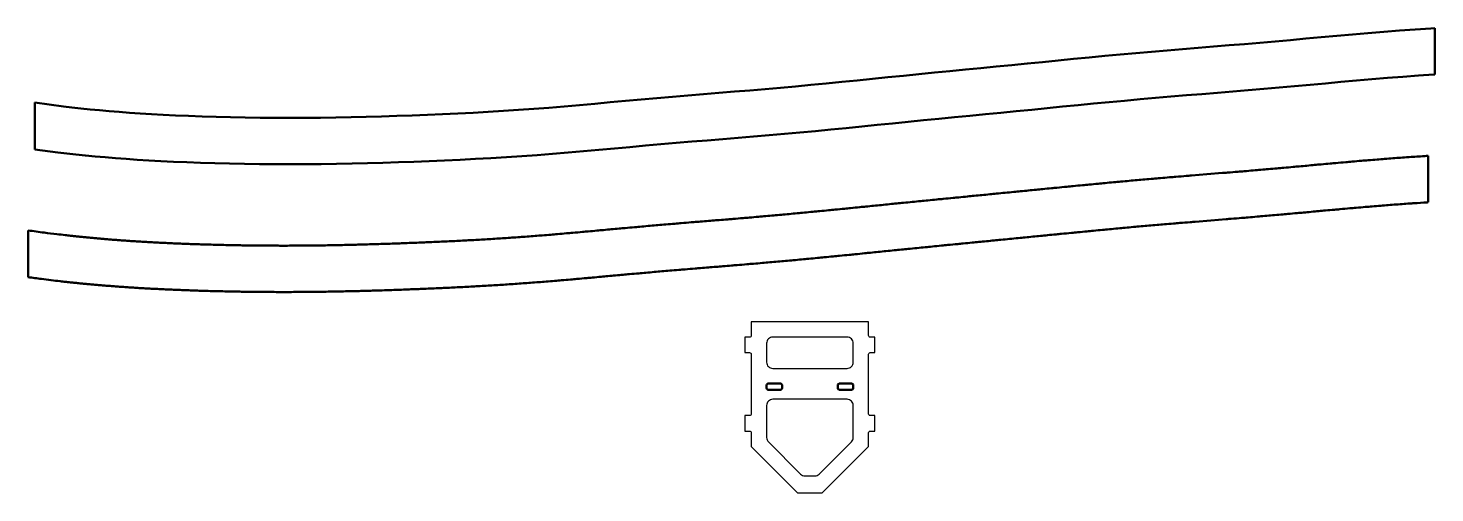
# Model space of a CAD drawing. Header units: millimetres. Extents: x 178 to 633, y 116 to 266.
import ezdxf

# ---------------------------------------------------------------- set-up
doc = ezdxf.new("R2010")
doc.units = ezdxf.units.MM
doc.layers.add('AM_0', color=7, linetype='Continuous', lineweight=50)
doc.layers.add('AM_5', color=3, linetype='Continuous', lineweight=25)

msp = doc.modelspace()

# ---------------------------------------------------------------- linework, layer by layer
at = {"layer": 'AM_0'}
for points in [[(180.23, 242.35), (189.53, 241.12), (192.26, 240.8), (195.14, 240.49), (198.12, 240.18), (201.16, 239.88), (204.29, 239.6), (207.52, 239.34), (210.87, 239.09), (214.35, 238.85), (217.99, 238.62), (221.8, 238.42), (225.8, 238.22), (230, 238.05), (234.37, 237.89), (238.9, 237.74), (243.56, 237.63), (248.31, 237.53), (253.14, 237.46), (258.01, 237.41), (262.9, 237.4), (267.8, 237.41), (272.7, 237.46), (277.61, 237.53), (282.53, 237.62), (287.45, 237.74), (292.38, 237.88), (297.32, 238.04), (302.26, 238.22), (307.21, 238.41), (312.14, 238.62), (317.07, 238.85), (322, 239.1), (326.92, 239.38), (331.83, 239.68), (336.73, 240), (341.63, 240.35), (346.54, 240.73), (351.46, 241.14), (356.41, 241.57), (361.37, 242.02), (366.36, 242.47), (371.35, 242.93), (376.38, 243.39), (381.42, 243.83), (386.46, 244.27), (391.49, 244.69), (396.51, 245.1), (401.52, 245.51), (406.51, 245.92), (411.48, 246.33), (416.44, 246.75), (421.39, 247.19), (426.34, 247.63), (431.3, 248.1), (436.26, 248.58), (441.23, 249.06), (446.22, 249.56), (451.21, 250.06), (456.2, 250.56), (461.2, 251.06), (466.22, 251.56), (471.23, 252.06), (476.23, 252.55), (481.24, 253.04), (486.24, 253.53), (491.24, 254.02), (496.24, 254.51), (501.24, 255), (506.23, 255.5), (511.23, 255.99), (516.24, 256.48), (521.27, 256.97), (526.3, 257.45), (531.33, 257.92), (536.37, 258.39), (541.42, 258.83), (546.46, 259.27), (551.5, 259.69), (556.51, 260.1), (561.52, 260.51), (566.52, 260.92), (571.5, 261.33), (576.46, 261.74), (581.42, 262.17), (586.38, 262.61), (591.36, 263.06), (596.35, 263.52), (601.37, 263.98), (606.41, 264.43), (611.46, 264.87), (616.54, 265.29), (621.63, 265.69), (626.73, 266.05), (631.81, 266.39), (633.09, 266.47)], [(633.09, 266.47), (633.09, 251.44)], [(633.09, 251.44), (632.77, 251.42), (627.76, 251.09), (622.75, 250.73), (617.74, 250.34), (612.73, 249.92), (607.72, 249.49), (602.72, 249.04), (597.72, 248.58), (592.72, 248.12), (587.72, 247.67), (582.73, 247.23), (577.73, 246.8), (572.74, 246.38), (567.74, 245.97), (562.74, 245.56), (557.74, 245.15), (552.74, 244.74), (547.73, 244.32), (542.73, 243.89), (537.72, 243.45), (532.72, 242.99), (527.71, 242.52), (522.71, 242.04), (517.71, 241.55), (512.7, 241.06), (507.7, 240.57), (502.71, 240.08), (497.71, 239.59), (492.71, 239.09), (487.71, 238.6), (482.71, 238.11), (477.7, 237.62), (472.7, 237.13), (467.7, 236.64), (462.7, 236.14), (457.7, 235.64), (452.7, 235.13), (447.7, 234.63), (442.7, 234.14), (437.71, 233.65), (432.71, 233.17), (427.72, 232.7), (422.72, 232.25), (417.73, 231.81), (412.73, 231.39), (407.74, 230.97), (402.74, 230.56), (397.74, 230.15), (392.74, 229.74), (387.73, 229.32), (382.73, 228.89), (377.72, 228.45), (372.72, 227.99), (367.72, 227.53), (362.72, 227.08), (357.72, 226.63), (352.73, 226.2), (347.74, 225.78), (342.75, 225.39), (337.76, 225.04), (332.77, 224.71), (327.78, 224.4), (322.79, 224.13), (317.8, 223.87), (312.81, 223.64), (307.82, 223.43), (302.83, 223.23), (297.83, 223.05), (292.84, 222.89), (287.85, 222.75), (282.86, 222.63), (277.87, 222.53), (272.88, 222.46), (267.89, 222.41), (262.9, 222.4), (257.92, 222.41), (252.96, 222.46), (248.05, 222.53), (243.21, 222.63), (238.48, 222.75), (233.87, 222.89), (229.41, 223.06), (225.12, 223.24), (221.03, 223.44), (217.12, 223.65), (213.38, 223.88), (209.8, 224.12), (206.34, 224.38), (203.01, 224.66), (199.77, 224.95), (196.62, 225.25), (193.55, 225.57), (190.56, 225.9), (187.67, 226.24), (180.23, 227.22)], [(180.23, 227.22), (180.23, 242.35)], [(630.95, 225.14), (630.95, 210.11)], [(178.09, 185.89), (178.09, 201.02)]]:
    msp.add_lwpolyline(points, dxfattribs=at)
for points in [[(178.09, 201.02, 0.002843), (183.32, 200.3, 0.003667), (187.39, 199.79, 0.000007), (190.1, 199.48, 0.001165), (190.11, 199.48, 0.000567), (191.84, 199.28, 0.000843), (193, 199.16, 0.000847), (194.47, 199, 0.000823), (195.97, 198.85, 0.000866), (197.47, 198.7, 0.000837), (199.02, 198.56, 0.0009), (200.55, 198.42, 0.000862), (202.15, 198.28, 0.000908), (203.73, 198.14, 0.000875), (205.38, 198.01, 0.000899), (207.03, 197.88, 0.000875), (208.73, 197.76, 0.000879), (210.45, 197.64, 0.000863), (212.21, 197.52, 0.00085), (214.02, 197.41, 0.000841), (215.85, 197.3, 0.000815), (217.75, 197.19, 0.000812), (219.66, 197.09, 0.000774), (221.66, 196.99, 0.000773), (223.66, 196.89, 0.000731), (225.76, 196.8, 0.00073), (227.86, 196.72, 0.000698), (230.04, 196.63, 0.000695), (232.23, 196.56, 0.000684), (234.48, 196.48, 0.000675), (236.76, 196.42, 0.000683), (239.06, 196.35, 0.000667), (241.42, 196.3, 0.000692), (243.75, 196.25, 0.000669), (246.17, 196.2, 0.00071), (248.53, 196.16, 0.000682), (250.99, 196.13, 0.000739), (253.38, 196.11, 0.000711), (255.87, 196.09, 0.00077), (258.31, 196.08, 0.00077), (260.76, 196.07, 0.000762), (263.23, 196.08, 0.000773), (265.66, 196.09, 0.000691), (268.18, 196.11, 0.000732), (270.56, 196.13, 0.000635), (273.11, 196.16, 0.000683), (275.47, 196.2, 0.000586), (278.03, 196.25, 0.000634), (280.39, 196.3, 0.000537), (282.96, 196.36, 0.000585), (285.31, 196.42, 0.000488), (287.89, 196.49, 0.000536), (290.24, 196.56, 0.000439), (292.82, 196.64, 0.000479), (295.18, 196.72, 0.000399), (297.67, 196.8, 0.000406), (300.12, 196.89, 0.000406), (302.57, 196.99, 0.000399), (305.06, 197.09, 0.000478), (307.43, 197.18, 0.000439), (310, 197.3, 0.000536), (312.35, 197.4, 0.000488), (314.93, 197.53, 0.000584), (317.29, 197.64, 0.000536), (319.86, 197.78, 0.000632), (322.22, 197.9, 0.000585), (324.77, 198.05, 0.000681), (327.14, 198.19, 0.000633), (329.68, 198.35, 0.000729), (332.08, 198.5, 0.000697), (334.59, 198.67, 0.000761), (337.1, 198.85, 0.000798), (339.49, 199.02, 0.000691), (342.06, 199.22, 0.000763), (344.4, 199.41, 0.000499), (347.14, 199.63, 0.00063), (349.32, 199.81, 0.00034), (352.22, 200.07, 0.000484), (354.26, 200.24, 0.000194), (357.42, 200.53, 0.000339), (359.23, 200.69, 0.000049), (362.07, 200.95, 0.000065), (364.22, 201.14, 0.000065), (366.71, 201.37, -0.000064), (369.21, 201.6, -0.000161), (371.2, 201.78, -0.000106), (374.24, 202.06, -0.000379), (376.54, 202.26, -0.000318), (379.28, 202.51, -0.000374), (381.8, 202.73, -0.000374), (384.32, 202.94, -0.000196), (387.3, 203.19, -0.000285), (389.35, 203.36, -0.000079), (392.56, 203.63, -0.000141), (394.36, 203.77, -0.000036), (396.87, 203.98, 0.000036), (399.38, 204.18, 0.000029), (401.62, 204.37, 0.000023), (404.36, 204.59, 0.000229), (406.13, 204.74, 0.000127), (409.34, 205, 0.000332), (411.42, 205.18, 0.00024), (414.3, 205.43, 0.000424), (416.66, 205.63, 0.000385), (419.25, 205.86, 0.000427), (421.71, 206.08, 0.000422), (424.2, 206.31, 0.000314), (426.87, 206.55, 0.000368), (429.15, 206.77, 0.000236), (431.94, 207.04, 0.000302), (434.12, 207.25, 0.00017), (437, 207.53, 0.000236), (439.09, 207.73, 0.000104), (442.18, 208.04, 0.00017), (444.08, 208.23, 0.000038), (447.13, 208.54, 0.00006), (449.06, 208.73, 0.000032), (451.56, 208.98, -0.000036), (454.06, 209.23, -0.000038), (456.71, 209.5, -0.000043), (459.06, 209.73, -0.000117), (461.21, 209.95, -0.000088), (464.07, 210.23, -0.000065), (466.79, 210.5, -0.000076), (469.08, 210.73, -0.000041), (472.03, 211.02, -0.000059), (474.09, 211.22, -0.000023), (477.28, 211.54, -0.000041), (479.1, 211.71, -0.000006), (481.96, 211.99, -0.000008), (484.1, 212.21, -0.000008), (486.6, 212.45, 0.000008), (489.1, 212.7, 0.00002), (491.25, 212.91, 0.000015), (494.1, 213.19, 0.000044), (496.9, 213.46, 0.000056), (499.1, 213.68, 0.000028), (501.59, 213.92, -0.000011), (504.09, 214.17, -0.000009), (506.29, 214.39, -0.000007), (509.09, 214.66, -0.000116), (510.83, 214.83, -0.000061), (514.1, 215.15, -0.00017), (516.14, 215.35, -0.000116), (519.13, 215.64, -0.000225), (521.29, 215.85, -0.00017), (524.15, 216.12, -0.000279), (526.4, 216.33, -0.000224), (529.19, 216.6, -0.000333), (531.53, 216.81, -0.00029), (534.23, 217.06, -0.000377), (536.79, 217.29, -0.000387), (539.28, 217.51, -0.000338), (541.95, 217.74, -0.000379), (544.32, 217.94, -0.000202), (547.29, 218.19, -0.000291), (549.35, 218.36, -0.000097), (552.7, 218.64, -0.000194), (554.37, 218.77), (559.38, 219.18), (564.38, 219.59, 0.000194), (566.04, 219.72, 0.000097), (569.35, 220, 0.000291), (571.43, 220.17, 0.000209), (574.32, 220.41, 0.000373), (576.82, 220.63, 0.000379), (579.28, 220.84, 0.000316), (581.98, 221.08, 0.000378), (584.24, 221.28, 0.000106), (587.25, 221.55, 0.000162), (589.22, 221.73, 0.000065), (591.72, 221.96, -0.000064), (594.21, 222.19, -0.000065), (596.35, 222.39, -0.000048), (599.23, 222.65, -0.000339), (601.06, 222.81, -0.000193), (604.26, 223.1, -0.000485), (606.34, 223.28, -0.000338), (609.32, 223.54, -0.000631), (611.56, 223.73, -0.0005), (614.4, 223.96, -0.000762), (616.85, 224.16, -0.000708), (619.49, 224.36, -0.000764), (622.03, 224.54, -0.00076), (624.58, 224.72, -0.000601), (624.79, 224.74, -0.000025), (629.67, 225.06, -0.001142), (629.89, 225.08, -0.000235), (630.95, 225.14)], [(630.95, 210.11, 0.00007), (630.65, 210.09, 0.001076), (630.63, 210.09, 0.000092), (626.28, 209.8, 0.000601), (625.62, 209.76, 0.000759), (623.11, 209.58, 0.000764), (620.61, 209.4, 0.000709), (618.02, 209.2, 0.000761), (615.6, 209.01, 0.000501), (612.81, 208.78, 0.000631), (610.59, 208.59, 0.000339), (607.64, 208.34, 0.000485), (605.58, 208.16, 0.000194), (602.4, 207.87, 0.000339), (600.58, 207.71, 0.000048), (597.72, 207.45, 0.000065), (595.58, 207.25, 0.000065), (593.08, 207.02, -0.000065), (590.58, 206.79, -0.000161), (588.6, 206.61, -0.000106), (585.58, 206.34, -0.000379), (583.31, 206.14, -0.000316), (580.59, 205.9, -0.000379), (578.11, 205.68, -0.000373), (575.59, 205.47, -0.000208), (572.68, 205.22, -0.000291), (570.59, 205.05, -0.000097), (567.26, 204.77, -0.000194), (565.6, 204.64), (560.6, 204.23), (555.6, 203.82, 0.000194), (553.93, 203.69, 0.000097), (550.59, 203.41, 0.000291), (548.54, 203.24, 0.000203), (545.59, 202.99, 0.000379), (543.23, 202.79, 0.000338), (540.58, 202.56, 0.000387), (538.12, 202.35, 0.000377), (535.58, 202.12, 0.00029), (532.9, 201.87, 0.000333), (530.57, 201.66, 0.000224), (527.8, 201.4, 0.000279), (525.57, 201.19, 0.00017), (522.72, 200.92, 0.000224), (520.57, 200.71, 0.000116), (517.59, 200.42, 0.00017), (515.56, 200.22, 0.000062), (512.3, 199.9, 0.000116), (510.56, 199.73, 0.000007), (507.76, 199.46, 0.000009), (505.56, 199.24, 0.000011), (503.06, 199, -0.000028), (500.56, 198.75, -0.000056), (498.36, 198.53, -0.000044), (495.56, 198.26, -0.000015), (492.71, 197.98, -0.00002), (490.56, 197.77, -0.000008), (488.06, 197.52, 0.000008), (485.56, 197.28, 0.000008), (483.42, 197.07, 0.000006), (480.56, 196.79, 0.000041), (478.75, 196.61, 0.000023), (475.56, 196.3, 0.000059), (473.5, 196.09, 0.000041), (470.56, 195.8, 0.000076), (468.27, 195.58, 0.000064), (465.56, 195.31, 0.000088), (462.71, 195.02, 0.000117), (460.56, 194.81, 0.000043), (458.22, 194.57, 0.000038), (455.56, 194.31, 0.000036), (453.06, 194.06, -0.000032), (450.56, 193.8, -0.00006), (448.62, 193.61, -0.000038), (445.56, 193.3, -0.00017), (443.66, 193.11, -0.000104), (440.56, 192.81, -0.000236), (438.47, 192.6, -0.00017), (435.57, 192.32, -0.000302), (433.37, 192.11, -0.000236), (430.57, 191.84, -0.000368), (428.27, 191.62, -0.000314), (425.58, 191.37, -0.000422), (423.06, 191.14, -0.000428), (420.58, 190.92, -0.000385), (417.96, 190.69, -0.000424), (415.59, 190.48, -0.000239), (412.69, 190.23, -0.000332), (410.59, 190.06, -0.000126), (407.37, 189.79, -0.000229), (405.6, 189.64, -0.000024), (402.84, 189.42, -0.000029), (400.6, 189.23, -0.000036), (398.1, 189.03, 0.000036), (395.6, 188.83, 0.000141), (393.79, 188.68, 0.000079), (390.59, 188.41, 0.000285), (388.55, 188.24, 0.000196), (385.59, 187.99, 0.000374), (383.08, 187.78, 0.000374), (380.59, 187.56, 0.000318), (377.87, 187.32, 0.000379), (375.58, 187.12, 0.000106), (372.56, 186.85, 0.000161), (370.58, 186.66, 0.000065), (368.08, 186.44, -0.000065), (365.58, 186.21, -0.000065), (363.44, 186.01, -0.000048), (360.58, 185.75, -0.000339), (358.76, 185.59, -0.000194), (355.58, 185.3, -0.000485), (353.53, 185.12, -0.000339), (350.59, 184.87, -0.00063), (348.39, 184.68, -0.000498), (345.6, 184.45, -0.000764), (343.23, 184.27, -0.000691), (340.61, 184.07, -0.000798), (338.17, 183.89, -0.000762), (335.62, 183.71, -0.000696), (333.07, 183.53, -0.000729), (330.63, 183.38, -0.000633), (328.05, 183.22, -0.000681), (325.64, 183.07, -0.000584), (323.05, 182.93, -0.000633), (320.65, 182.8, -0.000536), (318.05, 182.66, -0.000584), (315.66, 182.54, -0.000487), (313.05, 182.42, -0.000536), (310.67, 182.31, -0.000439), (308.07, 182.2, -0.000478), (305.68, 182.1, -0.000399), (303.16, 182, -0.000406), (300.68, 181.9, -0.000406), (298.21, 181.81, -0.000399), (295.69, 181.72, -0.000479), (293.3, 181.64, -0.000439), (290.7, 181.56, -0.000537), (288.32, 181.49, -0.000488), (285.71, 181.42, -0.000586), (283.32, 181.36, -0.000537), (280.72, 181.3, -0.000635), (278.32, 181.25, -0.000586), (275.73, 181.2, -0.000683), (273.32, 181.16, -0.000635), (270.74, 181.13, -0.000732), (268.31, 181.11, -0.000691), (265.75, 181.09, -0.000774), (263.27, 181.08, -0.000762), (260.76, 181.07, -0.00077), (258.27, 181.08, -0.00077), (255.78, 181.09, -0.000711), (253.25, 181.11, -0.000739), (250.82, 181.13, -0.000681), (248.31, 181.16, -0.00071), (245.91, 181.2, -0.000669), (243.45, 181.25, -0.000692), (241.07, 181.3, -0.000667), (238.68, 181.36, -0.000683), (236.34, 181.42, -0.000675), (234.02, 181.49, -0.000684), (231.73, 181.57, -0.000696), (229.49, 181.64, -0.000697), (227.27, 181.73, -0.00073), (225.12, 181.82, -0.00073), (222.98, 181.91, -0.000774), (220.94, 182.01, -0.000773), (218.89, 182.11, -0.000812), (216.93, 182.21, -0.000814), (214.98, 182.32, -0.000842), (213.1, 182.43, -0.000849), (211.24, 182.55, -0.000864), (209.43, 182.67, -0.000878), (207.65, 182.8, -0.000876), (205.9, 182.92, -0.000898), (204.2, 183.06, -0.000876), (202.5, 183.19, -0.000907), (200.86, 183.33, -0.000862), (199.21, 183.48, -0.0009), (197.63, 183.62, -0.000837), (196.03, 183.77, -0.000866), (194.48, 183.92, -0.000823), (192.92, 184.08, -0.000846), (191.41, 184.24, -0.000844), (190.22, 184.37, -0.000558), (188.42, 184.57, -0.001173), (188.4, 184.57, -0.00001), (185.53, 184.91, -0.003665), (182.41, 185.3, -0.00265), (178.09, 185.89)]]:
    msp.add_lwpolyline(points, format="xyb", dxfattribs=at)
at = {"layer": 'AM_0', "color": 0}
for points in [[(417.45, 149.45), (421.45, 149.45, 0.414214), (421.95, 149.95), (421.95, 150.95, 0.414214), (421.45, 151.45), (417.45, 151.45, 0.414214), (416.95, 150.95), (416.95, 149.95, 0.414214)], [(444.45, 149.45), (440.45, 149.45, -0.414214), (439.95, 149.95), (439.95, 150.95, -0.414214), (440.45, 151.45), (444.45, 151.45, -0.414214), (444.95, 150.95), (444.95, 149.95, -0.414214)]]:
    msp.add_lwpolyline(points, format="xyb", close=True, dxfattribs=at)
at = {"layer": 'AM_5', "color": 0}
for points in [[(449.95, 135.58, -0.414214), (450.45, 136.08), (451.95, 136.08), (451.95, 141.08), (450.45, 141.08, -0.414214), (449.95, 141.58), (449.95, 160.98, -0.414214), (450.45, 161.48), (451.95, 161.48), (451.95, 166.48), (450.45, 166.48, -0.414214), (449.95, 166.98), (449.95, 171.48), (411.95, 171.48), (411.95, 166.98, -0.414214), (411.45, 166.48), (409.95, 166.48), (409.95, 161.48), (411.45, 161.48, -0.414214), (411.95, 160.98), (411.95, 141.58, -0.414214), (411.45, 141.08), (409.95, 141.08), (409.95, 136.08), (411.45, 136.08, -0.414214), (411.95, 135.58), (411.95, 131.08), (426.95, 116.08), (434.95, 116.08), (449.95, 131.08)], [(442.19, 166.48), (418.95, 166.48, 0.414214), (416.95, 164.48), (416.95, 158.35, 0.414214), (418.95, 156.35), (442.95, 156.35, 0.414214), (444.95, 158.35), (444.95, 164.48, 0.414214), (442.95, 166.48)], [(430.95, 121.56), (431.7, 121.56), (432.53, 121.56, 0.198912), (433.95, 122.14), (444.37, 132.56, 0.198912), (444.95, 133.98), (444.95, 144.35, 0.414214), (442.95, 146.35), (430.95, 146.35), (418.95, 146.35, 0.414214), (416.95, 144.35), (416.95, 133.98, 0.198912), (417.54, 132.56), (427.96, 122.14, 0.198912), (429.37, 121.56), (430.2, 121.56)]]:
    msp.add_lwpolyline(points, format="xyb", close=True, dxfattribs=at)

doc.saveas('drawing.dxf')
